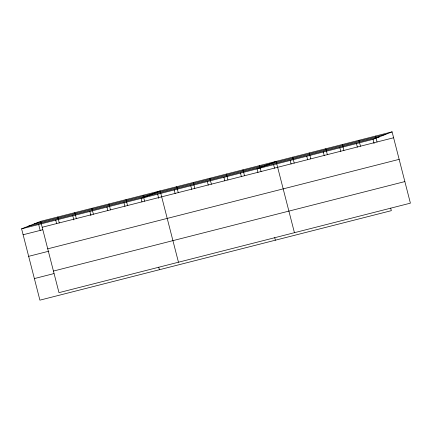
<?xml version="1.0" encoding="UTF-8"?>
<svg xmlns="http://www.w3.org/2000/svg" width="432" height="432" viewBox="0 0 432 432"><rect width="100%" height="100%" fill="white"/><g stroke="black" fill="none" stroke-linecap="round" stroke-linejoin="round"><path stroke-width="0.65" d="M390.674 208.127L391.327 210.67L39.911 300.154L21.6 228.841L40.673 221.33L392.089 131.846L410.4 203.159L58.984 292.648L40.673 221.33M21.6 228.841L373.016 139.352L392.089 131.846M34.382 223.808L385.798 134.325M27.896 226.363L379.312 136.879M42.196 227.254L393.611 137.765M23.117 234.76L42.719 229.77M47.736 248.832L399.152 159.349M28.663 256.338L48.892 251.186M53.444 271.064L404.86 181.58M34.371 278.575L53.968 273.586M375.521 136.064L377.044 141.988M373.016 139.352L374.08 143.5M358.954 140.281L360.477 146.205M356.449 143.575L357.361 147.123M342.387 144.504L343.91 150.422M339.881 147.793L340.794 151.346M325.825 148.721L327.343 154.64M323.314 152.01L324.227 155.563M309.258 152.939L310.775 158.857M306.747 156.227L307.66 159.781M292.691 157.156L294.208 163.08M290.185 160.45L291.092 163.998M294.435 232.691L276.124 161.379L257.051 168.885L257.963 172.438M273.618 164.668L274.531 168.221M259.556 165.596L261.074 171.515M274.709 237.659L275.357 240.197M242.989 169.814L244.507 175.732M240.484 173.102L241.396 176.656M226.422 174.031L227.945 179.955M223.916 177.32L224.829 180.873M209.855 178.249L211.378 184.172M207.349 181.543L208.262 185.09M193.288 182.471L194.81 188.39M190.782 185.76L191.695 189.313M176.72 186.689L178.243 192.607M174.215 189.977L175.127 193.531M178.465 262.219L160.153 190.906L141.08 198.418L141.993 201.965M157.648 194.195L158.711 198.342M143.084 195.253L144.607 201.172M158.738 267.192L159.392 269.73M126.02 199.6L127.537 205.519M124.011 202.759L124.924 206.312M108.95 203.947L110.468 209.866M106.942 207.106L107.854 210.659M91.881 208.294L93.398 214.213M89.878 211.453L90.941 215.6M74.812 212.641L76.329 218.56M72.808 215.8L73.872 219.947M57.742 216.988L59.26 222.907M55.739 220.147L56.651 223.7M38.669 224.494L40.187 230.413"/></g></svg>
